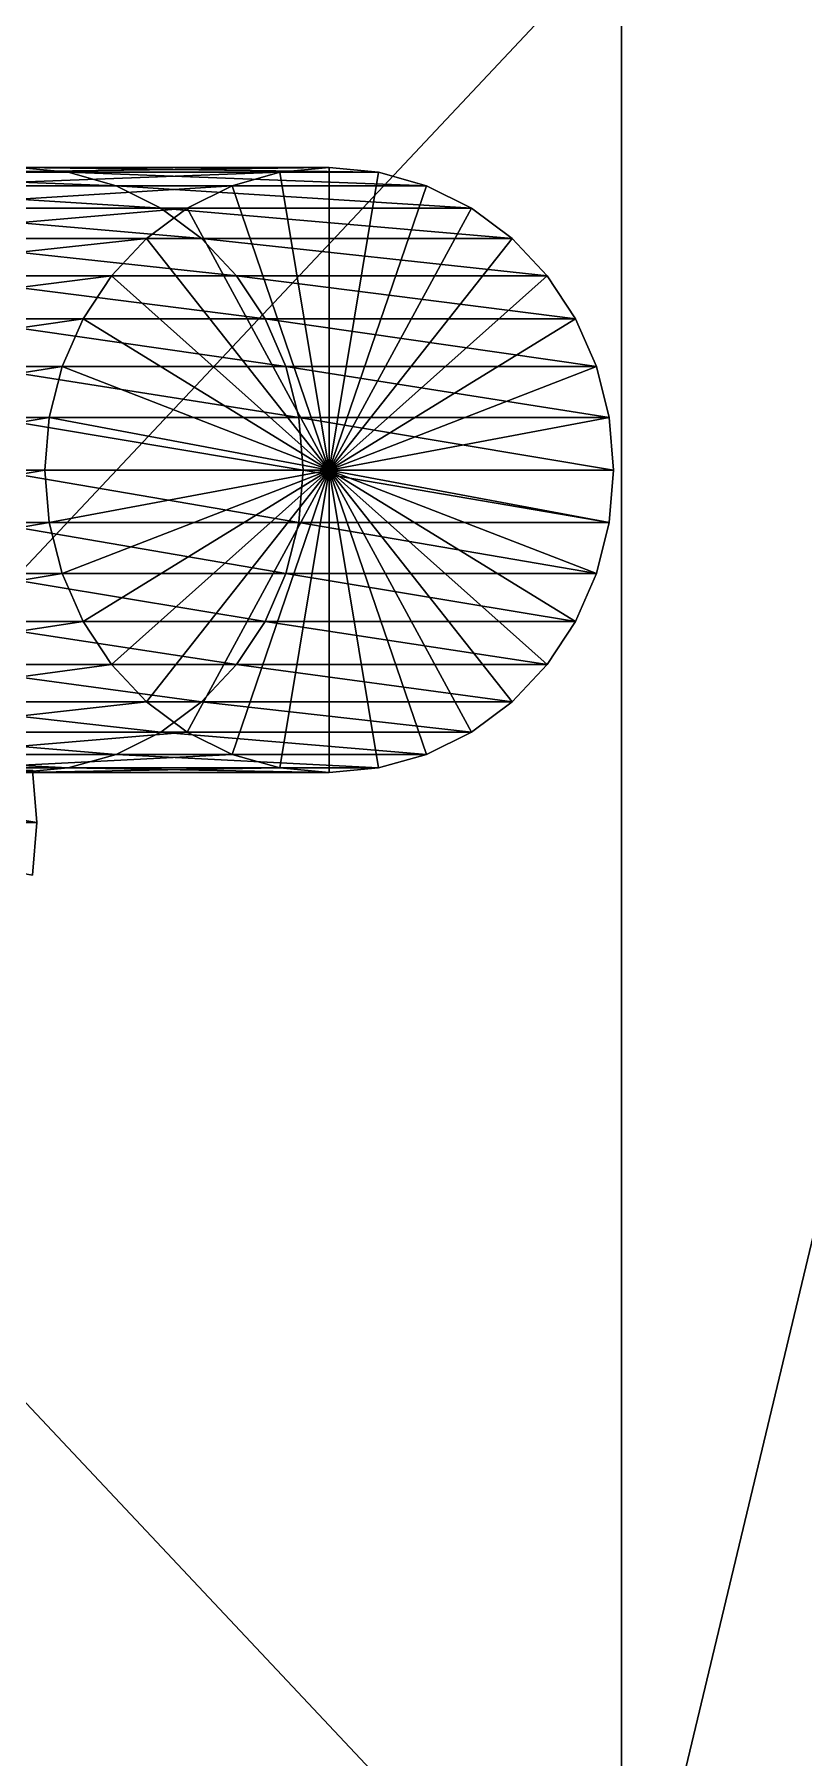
# Model space of a CAD drawing. Header units: metres. Extents: x -2 to 2, y -1.21 to 5.7.
# Drawn here: x -0.66 to -0.278, y 1.123 to 1.978 of the extents above; entities that cross this region are included whole.
import ezdxf

# ---------------------------------------------------------------- set-up
doc = ezdxf.new("R2010")
doc.units = ezdxf.units.M

msp = doc.modelspace()

# ---------------------------------------------------------------- linework, layer by layer
at = {"layer": 'Cube'}
for points in [[(-1.68433, 2.3849, 0.10766), (-0.36877, 0.9849, 0.58649), (-1.68433, 0.9849, 0.10766)], [(-1.68433, 2.3849, 0.10766), (-0.36877, 2.3849, 0.58649), (-0.36877, 0.9849, 0.58649)], [(-1.34915, 0.9849, -0.81324), (-0.03359, 2.3849, -0.33441), (-1.34915, 2.3849, -0.81324)], [(-1.34915, 0.9849, -0.81324), (-0.03359, 0.9849, -0.33441), (-0.03359, 2.3849, -0.33441)], [(-0.36877, 0.9849, 0.58649), (-0.03359, 2.3849, -0.33441), (-0.03359, 0.9849, -0.33441)], [(-0.36877, 0.9849, 0.58649), (-0.36877, 2.3849, 0.58649), (-0.03359, 2.3849, -0.33441)]]:
    msp.add_3dface(points, dxfattribs=at)
at = {"layer": 'Cylinder 10'}
for points in [[(-0.81468, 1.61296, 0.21626), (-0.65863, 1.58691, -0.20582), (-0.81254, 1.58691, 0.21704)], [(-0.81468, 1.61296, 0.21626), (-0.66077, 1.61296, -0.2066), (-0.65863, 1.58691, -0.20582)], [(-0.66077, 1.61296, -0.2066), (-0.79958, 1.58691, -0.25713), (-0.65863, 1.58691, -0.20582)], [(-0.66077, 1.61296, -0.2066), (-0.65863, 1.58691, -0.20582), (-0.65863, 1.58691, -0.20582)], [(-0.66077, 1.61296, -0.2066), (-0.66077, 1.61296, -0.2066), (-0.65863, 1.58691, -0.20582)], [(-0.81254, 1.58691, 0.21704), (-0.65863, 1.58691, -0.20582), (-0.66077, 1.56087, -0.2066)], [(-0.65863, 1.58691, -0.20582), (-0.79958, 1.58691, -0.25713), (-0.66077, 1.56087, -0.2066)], [(-0.65863, 1.58691, -0.20582), (-0.79958, 1.58691, -0.25713), (-0.79958, 1.58691, -0.25713)], [(-0.65863, 1.58691, -0.20582), (-0.66077, 1.56087, -0.2066), (-0.66077, 1.56087, -0.2066)], [(-0.65863, 1.58691, -0.20582), (-0.65863, 1.58691, -0.20582), (-0.66077, 1.56087, -0.2066)]]:
    msp.add_3dface(points, dxfattribs=at)
at = {"layer": 'Cylinder 12'}
for points in [[(-0.8214, 1.91172, 0.6846), (-0.64301, 1.90944, 0.27064), (-0.79692, 1.90944, 0.69351)], [(-0.8214, 1.91172, 0.6846), (-0.66749, 1.91172, 0.26174), (-0.64301, 1.90944, 0.27064)], [(-0.79692, 1.90944, 0.69351), (-0.61928, 1.90268, 0.27928), (-0.77319, 1.90268, 0.70214)], [(-0.79692, 1.90944, 0.69351), (-0.64301, 1.90944, 0.27064), (-0.61928, 1.90268, 0.27928)], [(-0.7157, 1.90268, 0.24419), (-0.53806, 1.90944, -0.17003), (-0.69197, 1.90944, 0.25283)], [(-0.7157, 1.90268, 0.24419), (-0.56179, 1.90268, -0.17867), (-0.53806, 1.90944, -0.17003)], [(-0.69197, 1.90944, 0.25283), (-0.51358, 1.91172, -0.16113), (-0.66749, 1.91172, 0.26174)], [(-0.69197, 1.90944, 0.25283), (-0.53806, 1.90944, -0.17003), (-0.51358, 1.91172, -0.16113)], [(-0.66749, 1.91172, 0.26174), (-0.48911, 1.90944, -0.15222), (-0.64301, 1.90944, 0.27064)], [(-0.66749, 1.91172, 0.26174), (-0.51358, 1.91172, -0.16113), (-0.48911, 1.90944, -0.15222)], [(-0.64301, 1.90944, 0.27064), (-0.46537, 1.90268, -0.14358), (-0.61928, 1.90268, 0.27928)], [(-0.64301, 1.90944, 0.27064), (-0.48911, 1.90944, -0.15222), (-0.46537, 1.90268, -0.14358)], [(-0.56179, 1.90268, -0.17867), (-0.53806, 1.90944, -0.17003), (-0.53806, 1.90944, -0.17003)], [(-0.56179, 1.90268, -0.17867), (-0.56179, 1.90268, -0.17867), (-0.53806, 1.90944, -0.17003)], [(-0.56179, 1.90268, -0.17867), (-0.51358, 1.76172, -0.16113), (-0.53806, 1.90944, -0.17003)], [(-0.53806, 1.90944, -0.17003), (-0.51358, 1.91172, -0.16113), (-0.51358, 1.91172, -0.16113)], [(-0.53806, 1.90944, -0.17003), (-0.53806, 1.90944, -0.17003), (-0.51358, 1.91172, -0.16113)], [(-0.53806, 1.90944, -0.17003), (-0.51358, 1.76172, -0.16113), (-0.51358, 1.91172, -0.16113)], [(-0.53806, 1.90944, -0.17003), (-0.51358, 1.76172, -0.16113), (-0.51358, 1.76172, -0.16113)], [(-0.51358, 1.91172, -0.16113), (-0.48911, 1.90944, -0.15222), (-0.48911, 1.90944, -0.15222)], [(-0.51358, 1.91172, -0.16113), (-0.51358, 1.91172, -0.16113), (-0.48911, 1.90944, -0.15222)], [(-0.51358, 1.91172, -0.16113), (-0.51358, 1.76172, -0.16113), (-0.48911, 1.90944, -0.15222)], [(-0.51358, 1.91172, -0.16113), (-0.51358, 1.76172, -0.16113), (-0.51358, 1.76172, -0.16113)], [(-0.48911, 1.90944, -0.15222), (-0.51358, 1.76172, -0.16113), (-0.46537, 1.90268, -0.14358)], [(-0.48911, 1.90944, -0.15222), (-0.51358, 1.76172, -0.16113), (-0.51358, 1.76172, -0.16113)], [(-0.48911, 1.90944, -0.15222), (-0.46537, 1.90268, -0.14358), (-0.46537, 1.90268, -0.14358)], [(-0.48911, 1.90944, -0.15222), (-0.48911, 1.90944, -0.15222), (-0.46537, 1.90268, -0.14358)], [(-0.77319, 1.90268, 0.70214), (-0.59701, 1.89163, 0.28739), (-0.75092, 1.89163, 0.71025)], [(-0.77319, 1.90268, 0.70214), (-0.61928, 1.90268, 0.27928), (-0.59701, 1.89163, 0.28739)], [(-0.73797, 1.89163, 0.23608), (-0.56179, 1.90268, -0.17867), (-0.7157, 1.90268, 0.24419)], [(-0.73797, 1.89163, 0.23608), (-0.58406, 1.89163, -0.18678), (-0.56179, 1.90268, -0.17867)], [(-0.61928, 1.90268, 0.27928), (-0.4431, 1.89163, -0.13547), (-0.59701, 1.89163, 0.28739)], [(-0.61928, 1.90268, 0.27928), (-0.46537, 1.90268, -0.14358), (-0.4431, 1.89163, -0.13547)], [(-0.58406, 1.89163, -0.18678), (-0.56179, 1.90268, -0.17867), (-0.56179, 1.90268, -0.17867)], [(-0.58406, 1.89163, -0.18678), (-0.58406, 1.89163, -0.18678), (-0.56179, 1.90268, -0.17867)], [(-0.58406, 1.89163, -0.18678), (-0.51358, 1.76172, -0.16113), (-0.56179, 1.90268, -0.17867)], [(-0.56179, 1.90268, -0.17867), (-0.51358, 1.76172, -0.16113), (-0.51358, 1.76172, -0.16113)], [(-0.46537, 1.90268, -0.14358), (-0.51358, 1.76172, -0.16113), (-0.4431, 1.89163, -0.13547)], [(-0.46537, 1.90268, -0.14358), (-0.51358, 1.76172, -0.16113), (-0.51358, 1.76172, -0.16113)], [(-0.46537, 1.90268, -0.14358), (-0.4431, 1.89163, -0.13547), (-0.4431, 1.89163, -0.13547)], [(-0.46537, 1.90268, -0.14358), (-0.46537, 1.90268, -0.14358), (-0.4431, 1.89163, -0.13547)], [(-0.75809, 1.87663, 0.22876), (-0.58406, 1.89163, -0.18678), (-0.73797, 1.89163, 0.23608)], [(-0.75809, 1.87663, 0.22876), (-0.60419, 1.87663, -0.1941), (-0.58406, 1.89163, -0.18678)], [(-0.75092, 1.89163, 0.71025), (-0.57689, 1.87663, 0.29471), (-0.7308, 1.87663, 0.71757)], [(-0.75092, 1.89163, 0.71025), (-0.59701, 1.89163, 0.28739), (-0.57689, 1.87663, 0.29471)], [(-0.60419, 1.87663, -0.1941), (-0.58406, 1.89163, -0.18678), (-0.58406, 1.89163, -0.18678)], [(-0.60419, 1.87663, -0.1941), (-0.60419, 1.87663, -0.1941), (-0.58406, 1.89163, -0.18678)], [(-0.60419, 1.87663, -0.1941), (-0.51358, 1.76172, -0.16113), (-0.58406, 1.89163, -0.18678)], [(-0.59701, 1.89163, 0.28739), (-0.42298, 1.87663, -0.12815), (-0.57689, 1.87663, 0.29471)], [(-0.59701, 1.89163, 0.28739), (-0.4431, 1.89163, -0.13547), (-0.42298, 1.87663, -0.12815)], [(-0.58406, 1.89163, -0.18678), (-0.51358, 1.76172, -0.16113), (-0.51358, 1.76172, -0.16113)], [(-0.4431, 1.89163, -0.13547), (-0.51358, 1.76172, -0.16113), (-0.42298, 1.87663, -0.12815)], [(-0.4431, 1.89163, -0.13547), (-0.51358, 1.76172, -0.16113), (-0.51358, 1.76172, -0.16113)], [(-0.4431, 1.89163, -0.13547), (-0.42298, 1.87663, -0.12815), (-0.42298, 1.87663, -0.12815)], [(-0.4431, 1.89163, -0.13547), (-0.4431, 1.89163, -0.13547), (-0.42298, 1.87663, -0.12815)], [(-0.77547, 1.85814, 0.22244), (-0.60419, 1.87663, -0.1941), (-0.75809, 1.87663, 0.22876)], [(-0.77547, 1.85814, 0.22244), (-0.62156, 1.85814, -0.20043), (-0.60419, 1.87663, -0.1941)], [(-0.7308, 1.87663, 0.71757), (-0.55951, 1.85814, 0.30104), (-0.71342, 1.85814, 0.7239)], [(-0.7308, 1.87663, 0.71757), (-0.57689, 1.87663, 0.29471), (-0.55951, 1.85814, 0.30104)], [(-0.62156, 1.85814, -0.20043), (-0.60419, 1.87663, -0.1941), (-0.60419, 1.87663, -0.1941)], [(-0.62156, 1.85814, -0.20043), (-0.62156, 1.85814, -0.20043), (-0.60419, 1.87663, -0.1941)], [(-0.62156, 1.85814, -0.20043), (-0.51358, 1.76172, -0.16113), (-0.60419, 1.87663, -0.1941)], [(-0.60419, 1.87663, -0.1941), (-0.51358, 1.76172, -0.16113), (-0.51358, 1.76172, -0.16113)], [(-0.57689, 1.87663, 0.29471), (-0.4056, 1.85814, -0.12183), (-0.55951, 1.85814, 0.30104)], [(-0.57689, 1.87663, 0.29471), (-0.42298, 1.87663, -0.12815), (-0.4056, 1.85814, -0.12183)], [(-0.42298, 1.87663, -0.12815), (-0.51358, 1.76172, -0.16113), (-0.4056, 1.85814, -0.12183)], [(-0.42298, 1.87663, -0.12815), (-0.51358, 1.76172, -0.16113), (-0.51358, 1.76172, -0.16113)], [(-0.42298, 1.87663, -0.12815), (-0.4056, 1.85814, -0.12183), (-0.4056, 1.85814, -0.12183)], [(-0.42298, 1.87663, -0.12815), (-0.42298, 1.87663, -0.12815), (-0.4056, 1.85814, -0.12183)], [(-0.78956, 1.83672, 0.21731), (-0.62156, 1.85814, -0.20043), (-0.77547, 1.85814, 0.22244)], [(-0.78956, 1.83672, 0.21731), (-0.63565, 1.83672, -0.20556), (-0.62156, 1.85814, -0.20043)], [(-0.71342, 1.85814, 0.7239), (-0.54542, 1.83672, 0.30617), (-0.69933, 1.83672, 0.72903)], [(-0.71342, 1.85814, 0.7239), (-0.55951, 1.85814, 0.30104), (-0.54542, 1.83672, 0.30617)], [(-0.63565, 1.83672, -0.20556), (-0.62156, 1.85814, -0.20043), (-0.62156, 1.85814, -0.20043)], [(-0.63565, 1.83672, -0.20556), (-0.63565, 1.83672, -0.20556), (-0.62156, 1.85814, -0.20043)], [(-0.63565, 1.83672, -0.20556), (-0.51358, 1.76172, -0.16113), (-0.62156, 1.85814, -0.20043)], [(-0.62156, 1.85814, -0.20043), (-0.51358, 1.76172, -0.16113), (-0.51358, 1.76172, -0.16113)], [(-0.55951, 1.85814, 0.30104), (-0.39151, 1.83672, -0.1167), (-0.54542, 1.83672, 0.30617)], [(-0.55951, 1.85814, 0.30104), (-0.4056, 1.85814, -0.12183), (-0.39151, 1.83672, -0.1167)], [(-0.4056, 1.85814, -0.12183), (-0.51358, 1.76172, -0.16113), (-0.39151, 1.83672, -0.1167)], [(-0.4056, 1.85814, -0.12183), (-0.51358, 1.76172, -0.16113), (-0.51358, 1.76172, -0.16113)], [(-0.4056, 1.85814, -0.12183), (-0.39151, 1.83672, -0.1167), (-0.39151, 1.83672, -0.1167)], [(-0.4056, 1.85814, -0.12183), (-0.4056, 1.85814, -0.12183), (-0.39151, 1.83672, -0.1167)], [(-0.79994, 1.81302, 0.21353), (-0.63565, 1.83672, -0.20556), (-0.78956, 1.83672, 0.21731)], [(-0.79994, 1.81302, 0.21353), (-0.64604, 1.81302, -0.20933), (-0.63565, 1.83672, -0.20556)], [(-0.69933, 1.83672, 0.72903), (-0.53504, 1.81302, 0.30994), (-0.68895, 1.81302, 0.73281)], [(-0.69933, 1.83672, 0.72903), (-0.54542, 1.83672, 0.30617), (-0.53504, 1.81302, 0.30994)], [(-0.64604, 1.81302, -0.20933), (-0.63565, 1.83672, -0.20556), (-0.63565, 1.83672, -0.20556)], [(-0.64604, 1.81302, -0.20933), (-0.64604, 1.81302, -0.20933), (-0.63565, 1.83672, -0.20556)], [(-0.64604, 1.81302, -0.20933), (-0.51358, 1.76172, -0.16113), (-0.63565, 1.83672, -0.20556)], [(-0.63565, 1.83672, -0.20556), (-0.51358, 1.76172, -0.16113), (-0.51358, 1.76172, -0.16113)], [(-0.54542, 1.83672, 0.30617), (-0.38113, 1.81302, -0.11292), (-0.53504, 1.81302, 0.30994)], [(-0.54542, 1.83672, 0.30617), (-0.39151, 1.83672, -0.1167), (-0.38113, 1.81302, -0.11292)], [(-0.39151, 1.83672, -0.1167), (-0.51358, 1.76172, -0.16113), (-0.38113, 1.81302, -0.11292)], [(-0.39151, 1.83672, -0.1167), (-0.51358, 1.76172, -0.16113), (-0.51358, 1.76172, -0.16113)], [(-0.39151, 1.83672, -0.1167), (-0.38113, 1.81302, -0.11292), (-0.38113, 1.81302, -0.11292)], [(-0.39151, 1.83672, -0.1167), (-0.39151, 1.83672, -0.1167), (-0.38113, 1.81302, -0.11292)], [(-0.8063, 1.78777, 0.21121), (-0.64604, 1.81302, -0.20933), (-0.79994, 1.81302, 0.21353)], [(-0.8063, 1.78777, 0.21121), (-0.65239, 1.78777, -0.21165), (-0.64604, 1.81302, -0.20933)], [(-0.68895, 1.81302, 0.73281), (-0.52868, 1.78777, 0.31226), (-0.68259, 1.78777, 0.73512)], [(-0.68895, 1.81302, 0.73281), (-0.53504, 1.81302, 0.30994), (-0.52868, 1.78777, 0.31226)], [(-0.65239, 1.78777, -0.21165), (-0.64604, 1.81302, -0.20933), (-0.64604, 1.81302, -0.20933)], [(-0.65239, 1.78777, -0.21165), (-0.65239, 1.78777, -0.21165), (-0.64604, 1.81302, -0.20933)], [(-0.65239, 1.78777, -0.21165), (-0.51358, 1.76172, -0.16113), (-0.64604, 1.81302, -0.20933)], [(-0.64604, 1.81302, -0.20933), (-0.51358, 1.76172, -0.16113), (-0.51358, 1.76172, -0.16113)], [(-0.53504, 1.81302, 0.30994), (-0.37477, 1.78777, -0.1106), (-0.52868, 1.78777, 0.31226)], [(-0.53504, 1.81302, 0.30994), (-0.38113, 1.81302, -0.11292), (-0.37477, 1.78777, -0.1106)], [(-0.38113, 1.81302, -0.11292), (-0.51358, 1.76172, -0.16113), (-0.37477, 1.78777, -0.1106)], [(-0.38113, 1.81302, -0.11292), (-0.51358, 1.76172, -0.16113), (-0.51358, 1.76172, -0.16113)], [(-0.38113, 1.81302, -0.11292), (-0.37477, 1.78777, -0.1106), (-0.37477, 1.78777, -0.1106)], [(-0.38113, 1.81302, -0.11292), (-0.38113, 1.81302, -0.11292), (-0.37477, 1.78777, -0.1106)], [(-0.80844, 1.76172, 0.21043), (-0.65239, 1.78777, -0.21165), (-0.8063, 1.78777, 0.21121)], [(-0.80844, 1.76172, 0.21043), (-0.65454, 1.76172, -0.21243), (-0.65239, 1.78777, -0.21165)], [(-0.68259, 1.78777, 0.73512), (-0.52654, 1.76172, 0.31304), (-0.68045, 1.76172, 0.7359)], [(-0.68259, 1.78777, 0.73512), (-0.52868, 1.78777, 0.31226), (-0.52654, 1.76172, 0.31304)], [(-0.65454, 1.76172, -0.21243), (-0.65239, 1.78777, -0.21165), (-0.65239, 1.78777, -0.21165)], [(-0.65454, 1.76172, -0.21243), (-0.65454, 1.76172, -0.21243), (-0.65239, 1.78777, -0.21165)], [(-0.65454, 1.76172, -0.21243), (-0.51358, 1.76172, -0.16113), (-0.65239, 1.78777, -0.21165)], [(-0.65239, 1.78777, -0.21165), (-0.51358, 1.76172, -0.16113), (-0.51358, 1.76172, -0.16113)], [(-0.52868, 1.78777, 0.31226), (-0.37263, 1.76172, -0.10982), (-0.52654, 1.76172, 0.31304)], [(-0.52868, 1.78777, 0.31226), (-0.37477, 1.78777, -0.1106), (-0.37263, 1.76172, -0.10982)], [(-0.37477, 1.78777, -0.1106), (-0.51358, 1.76172, -0.16113), (-0.37263, 1.76172, -0.10982)], [(-0.37477, 1.78777, -0.1106), (-0.51358, 1.76172, -0.16113), (-0.51358, 1.76172, -0.16113)], [(-0.37477, 1.78777, -0.1106), (-0.37263, 1.76172, -0.10982), (-0.37263, 1.76172, -0.10982)], [(-0.37477, 1.78777, -0.1106), (-0.37477, 1.78777, -0.1106), (-0.37263, 1.76172, -0.10982)], [(-0.8063, 1.73567, 0.21121), (-0.65454, 1.76172, -0.21243), (-0.80844, 1.76172, 0.21043)], [(-0.8063, 1.73567, 0.21121), (-0.65239, 1.73567, -0.21165), (-0.65454, 1.76172, -0.21243)], [(-0.68045, 1.76172, 0.7359), (-0.52868, 1.73567, 0.31226), (-0.68259, 1.73567, 0.73512)], [(-0.68045, 1.76172, 0.7359), (-0.52654, 1.76172, 0.31304), (-0.52868, 1.73567, 0.31226)], [(-0.65454, 1.76172, -0.21243), (-0.51358, 1.76172, -0.16113), (-0.51358, 1.76172, -0.16113)], [(-0.65239, 1.73567, -0.21165), (-0.65454, 1.76172, -0.21243), (-0.65454, 1.76172, -0.21243)], [(-0.65239, 1.73567, -0.21165), (-0.65239, 1.73567, -0.21165), (-0.65454, 1.76172, -0.21243)], [(-0.65239, 1.73567, -0.21165), (-0.51358, 1.76172, -0.16113), (-0.65454, 1.76172, -0.21243)], [(-0.65239, 1.73567, -0.21165), (-0.51358, 1.76172, -0.16113), (-0.51358, 1.76172, -0.16113)], [(-0.64604, 1.71042, -0.20933), (-0.51358, 1.76172, -0.16113), (-0.65239, 1.73567, -0.21165)], [(-0.64604, 1.71042, -0.20933), (-0.51358, 1.76172, -0.16113), (-0.51358, 1.76172, -0.16113)], [(-0.63565, 1.68672, -0.20556), (-0.51358, 1.76172, -0.16113), (-0.64604, 1.71042, -0.20933)], [(-0.63565, 1.68672, -0.20556), (-0.51358, 1.76172, -0.16113), (-0.51358, 1.76172, -0.16113)], [(-0.62156, 1.6653, -0.20043), (-0.51358, 1.76172, -0.16113), (-0.63565, 1.68672, -0.20556)], [(-0.62156, 1.6653, -0.20043), (-0.51358, 1.76172, -0.16113), (-0.51358, 1.76172, -0.16113)], [(-0.60419, 1.64681, -0.1941), (-0.51358, 1.76172, -0.16113), (-0.62156, 1.6653, -0.20043)], [(-0.60419, 1.64681, -0.1941), (-0.51358, 1.76172, -0.16113), (-0.51358, 1.76172, -0.16113)], [(-0.58406, 1.63182, -0.18678), (-0.51358, 1.76172, -0.16113), (-0.60419, 1.64681, -0.1941)], [(-0.58406, 1.63182, -0.18678), (-0.51358, 1.76172, -0.16113), (-0.51358, 1.76172, -0.16113)], [(-0.56179, 1.62077, -0.17867), (-0.51358, 1.76172, -0.16113), (-0.58406, 1.63182, -0.18678)], [(-0.56179, 1.62077, -0.17867), (-0.51358, 1.76172, -0.16113), (-0.51358, 1.76172, -0.16113)], [(-0.53806, 1.614, -0.17003), (-0.51358, 1.76172, -0.16113), (-0.56179, 1.62077, -0.17867)], [(-0.53806, 1.614, -0.17003), (-0.51358, 1.76172, -0.16113), (-0.51358, 1.76172, -0.16113)], [(-0.51358, 1.61172, -0.16113), (-0.51358, 1.76172, -0.16113), (-0.53806, 1.614, -0.17003)], [(-0.52654, 1.76172, 0.31304), (-0.37477, 1.73567, -0.1106), (-0.52868, 1.73567, 0.31226)], [(-0.52654, 1.76172, 0.31304), (-0.37263, 1.76172, -0.10982), (-0.37477, 1.73567, -0.1106)], [(-0.51358, 1.61172, -0.16113), (-0.51358, 1.76172, -0.16113), (-0.51358, 1.76172, -0.16113)], [(-0.48911, 1.614, -0.15222), (-0.51358, 1.76172, -0.16113), (-0.51358, 1.61172, -0.16113)], [(-0.48911, 1.614, -0.15222), (-0.51358, 1.76172, -0.16113), (-0.51358, 1.76172, -0.16113)], [(-0.46537, 1.62077, -0.14358), (-0.51358, 1.76172, -0.16113), (-0.48911, 1.614, -0.15222)], [(-0.46537, 1.62077, -0.14358), (-0.51358, 1.76172, -0.16113), (-0.51358, 1.76172, -0.16113)], [(-0.4431, 1.63182, -0.13547), (-0.51358, 1.76172, -0.16113), (-0.46537, 1.62077, -0.14358)], [(-0.4431, 1.63182, -0.13547), (-0.51358, 1.76172, -0.16113), (-0.51358, 1.76172, -0.16113)], [(-0.42298, 1.64681, -0.12815), (-0.51358, 1.76172, -0.16113), (-0.4431, 1.63182, -0.13547)], [(-0.42298, 1.64681, -0.12815), (-0.51358, 1.76172, -0.16113), (-0.51358, 1.76172, -0.16113)], [(-0.4056, 1.6653, -0.12183), (-0.51358, 1.76172, -0.16113), (-0.42298, 1.64681, -0.12815)], [(-0.4056, 1.6653, -0.12183), (-0.51358, 1.76172, -0.16113), (-0.51358, 1.76172, -0.16113)], [(-0.39151, 1.68672, -0.1167), (-0.51358, 1.76172, -0.16113), (-0.4056, 1.6653, -0.12183)], [(-0.39151, 1.68672, -0.1167), (-0.51358, 1.76172, -0.16113), (-0.51358, 1.76172, -0.16113)], [(-0.38113, 1.71042, -0.11292), (-0.51358, 1.76172, -0.16113), (-0.39151, 1.68672, -0.1167)], [(-0.38113, 1.71042, -0.11292), (-0.51358, 1.76172, -0.16113), (-0.51358, 1.76172, -0.16113)], [(-0.37477, 1.73567, -0.1106), (-0.51358, 1.76172, -0.16113), (-0.38113, 1.71042, -0.11292)], [(-0.37477, 1.73567, -0.1106), (-0.51358, 1.76172, -0.16113), (-0.51358, 1.76172, -0.16113)], [(-0.37263, 1.76172, -0.10982), (-0.51358, 1.76172, -0.16113), (-0.37477, 1.73567, -0.1106)], [(-0.37263, 1.76172, -0.10982), (-0.51358, 1.76172, -0.16113), (-0.51358, 1.76172, -0.16113)], [(-0.37263, 1.76172, -0.10982), (-0.37477, 1.73567, -0.1106), (-0.37477, 1.73567, -0.1106)], [(-0.37263, 1.76172, -0.10982), (-0.37263, 1.76172, -0.10982), (-0.37477, 1.73567, -0.1106)], [(-0.79994, 1.71042, 0.21353), (-0.65239, 1.73567, -0.21165), (-0.8063, 1.73567, 0.21121)], [(-0.79994, 1.71042, 0.21353), (-0.64604, 1.71042, -0.20933), (-0.65239, 1.73567, -0.21165)], [(-0.68259, 1.73567, 0.73512), (-0.53504, 1.71042, 0.30994), (-0.68895, 1.71042, 0.73281)], [(-0.68259, 1.73567, 0.73512), (-0.52868, 1.73567, 0.31226), (-0.53504, 1.71042, 0.30994)], [(-0.64604, 1.71042, -0.20933), (-0.65239, 1.73567, -0.21165), (-0.65239, 1.73567, -0.21165)], [(-0.64604, 1.71042, -0.20933), (-0.64604, 1.71042, -0.20933), (-0.65239, 1.73567, -0.21165)], [(-0.52868, 1.73567, 0.31226), (-0.38113, 1.71042, -0.11292), (-0.53504, 1.71042, 0.30994)], [(-0.52868, 1.73567, 0.31226), (-0.37477, 1.73567, -0.1106), (-0.38113, 1.71042, -0.11292)], [(-0.37477, 1.73567, -0.1106), (-0.38113, 1.71042, -0.11292), (-0.38113, 1.71042, -0.11292)], [(-0.37477, 1.73567, -0.1106), (-0.37477, 1.73567, -0.1106), (-0.38113, 1.71042, -0.11292)], [(-0.78956, 1.68672, 0.21731), (-0.64604, 1.71042, -0.20933), (-0.79994, 1.71042, 0.21353)], [(-0.78956, 1.68672, 0.21731), (-0.63565, 1.68672, -0.20556), (-0.64604, 1.71042, -0.20933)], [(-0.68895, 1.71042, 0.73281), (-0.54542, 1.68672, 0.30617), (-0.69933, 1.68672, 0.72903)], [(-0.68895, 1.71042, 0.73281), (-0.53504, 1.71042, 0.30994), (-0.54542, 1.68672, 0.30617)], [(-0.63565, 1.68672, -0.20556), (-0.64604, 1.71042, -0.20933), (-0.64604, 1.71042, -0.20933)], [(-0.63565, 1.68672, -0.20556), (-0.63565, 1.68672, -0.20556), (-0.64604, 1.71042, -0.20933)], [(-0.53504, 1.71042, 0.30994), (-0.39151, 1.68672, -0.1167), (-0.54542, 1.68672, 0.30617)], [(-0.53504, 1.71042, 0.30994), (-0.38113, 1.71042, -0.11292), (-0.39151, 1.68672, -0.1167)], [(-0.38113, 1.71042, -0.11292), (-0.39151, 1.68672, -0.1167), (-0.39151, 1.68672, -0.1167)], [(-0.38113, 1.71042, -0.11292), (-0.38113, 1.71042, -0.11292), (-0.39151, 1.68672, -0.1167)], [(-0.77547, 1.6653, 0.22244), (-0.63565, 1.68672, -0.20556), (-0.78956, 1.68672, 0.21731)], [(-0.77547, 1.6653, 0.22244), (-0.62156, 1.6653, -0.20043), (-0.63565, 1.68672, -0.20556)], [(-0.69933, 1.68672, 0.72903), (-0.55951, 1.6653, 0.30104), (-0.71342, 1.6653, 0.7239)], [(-0.69933, 1.68672, 0.72903), (-0.54542, 1.68672, 0.30617), (-0.55951, 1.6653, 0.30104)], [(-0.62156, 1.6653, -0.20043), (-0.63565, 1.68672, -0.20556), (-0.63565, 1.68672, -0.20556)], [(-0.62156, 1.6653, -0.20043), (-0.62156, 1.6653, -0.20043), (-0.63565, 1.68672, -0.20556)], [(-0.54542, 1.68672, 0.30617), (-0.4056, 1.6653, -0.12183), (-0.55951, 1.6653, 0.30104)], [(-0.54542, 1.68672, 0.30617), (-0.39151, 1.68672, -0.1167), (-0.4056, 1.6653, -0.12183)], [(-0.39151, 1.68672, -0.1167), (-0.4056, 1.6653, -0.12183), (-0.4056, 1.6653, -0.12183)], [(-0.39151, 1.68672, -0.1167), (-0.39151, 1.68672, -0.1167), (-0.4056, 1.6653, -0.12183)], [(-0.75809, 1.64681, 0.22876), (-0.62156, 1.6653, -0.20043), (-0.77547, 1.6653, 0.22244)], [(-0.75809, 1.64681, 0.22876), (-0.60419, 1.64681, -0.1941), (-0.62156, 1.6653, -0.20043)], [(-0.71342, 1.6653, 0.7239), (-0.57689, 1.64681, 0.29471), (-0.7308, 1.64681, 0.71757)], [(-0.71342, 1.6653, 0.7239), (-0.55951, 1.6653, 0.30104), (-0.57689, 1.64681, 0.29471)], [(-0.60419, 1.64681, -0.1941), (-0.62156, 1.6653, -0.20043), (-0.62156, 1.6653, -0.20043)], [(-0.60419, 1.64681, -0.1941), (-0.60419, 1.64681, -0.1941), (-0.62156, 1.6653, -0.20043)], [(-0.55951, 1.6653, 0.30104), (-0.42298, 1.64681, -0.12815), (-0.57689, 1.64681, 0.29471)], [(-0.55951, 1.6653, 0.30104), (-0.4056, 1.6653, -0.12183), (-0.42298, 1.64681, -0.12815)], [(-0.4056, 1.6653, -0.12183), (-0.42298, 1.64681, -0.12815), (-0.42298, 1.64681, -0.12815)], [(-0.4056, 1.6653, -0.12183), (-0.4056, 1.6653, -0.12183), (-0.42298, 1.64681, -0.12815)], [(-0.73797, 1.63182, 0.23608), (-0.60419, 1.64681, -0.1941), (-0.75809, 1.64681, 0.22876)], [(-0.7308, 1.64681, 0.71757), (-0.59701, 1.63182, 0.28739), (-0.75092, 1.63182, 0.71025)], [(-0.73797, 1.63182, 0.23608), (-0.58406, 1.63182, -0.18678), (-0.60419, 1.64681, -0.1941)], [(-0.7308, 1.64681, 0.71757), (-0.57689, 1.64681, 0.29471), (-0.59701, 1.63182, 0.28739)], [(-0.58406, 1.63182, -0.18678), (-0.60419, 1.64681, -0.1941), (-0.60419, 1.64681, -0.1941)], [(-0.58406, 1.63182, -0.18678), (-0.58406, 1.63182, -0.18678), (-0.60419, 1.64681, -0.1941)], [(-0.57689, 1.64681, 0.29471), (-0.4431, 1.63182, -0.13547), (-0.59701, 1.63182, 0.28739)], [(-0.57689, 1.64681, 0.29471), (-0.42298, 1.64681, -0.12815), (-0.4431, 1.63182, -0.13547)], [(-0.42298, 1.64681, -0.12815), (-0.4431, 1.63182, -0.13547), (-0.4431, 1.63182, -0.13547)], [(-0.42298, 1.64681, -0.12815), (-0.42298, 1.64681, -0.12815), (-0.4431, 1.63182, -0.13547)], [(-0.75092, 1.63182, 0.71025), (-0.61928, 1.62077, 0.27928), (-0.77319, 1.62077, 0.70214)], [(-0.75092, 1.63182, 0.71025), (-0.59701, 1.63182, 0.28739), (-0.61928, 1.62077, 0.27928)], [(-0.7157, 1.62077, 0.24419), (-0.58406, 1.63182, -0.18678), (-0.73797, 1.63182, 0.23608)], [(-0.7157, 1.62077, 0.24419), (-0.56179, 1.62077, -0.17867), (-0.58406, 1.63182, -0.18678)], [(-0.59701, 1.63182, 0.28739), (-0.46537, 1.62077, -0.14358), (-0.61928, 1.62077, 0.27928)], [(-0.59701, 1.63182, 0.28739), (-0.4431, 1.63182, -0.13547), (-0.46537, 1.62077, -0.14358)], [(-0.56179, 1.62077, -0.17867), (-0.58406, 1.63182, -0.18678), (-0.58406, 1.63182, -0.18678)], [(-0.56179, 1.62077, -0.17867), (-0.56179, 1.62077, -0.17867), (-0.58406, 1.63182, -0.18678)], [(-0.4431, 1.63182, -0.13547), (-0.46537, 1.62077, -0.14358), (-0.46537, 1.62077, -0.14358)], [(-0.4431, 1.63182, -0.13547), (-0.4431, 1.63182, -0.13547), (-0.46537, 1.62077, -0.14358)], [(-0.77319, 1.62077, 0.70214), (-0.64301, 1.614, 0.27064), (-0.79692, 1.614, 0.69351)], [(-0.77319, 1.62077, 0.70214), (-0.61928, 1.62077, 0.27928), (-0.64301, 1.614, 0.27064)], [(-0.69197, 1.614, 0.25283), (-0.56179, 1.62077, -0.17867), (-0.7157, 1.62077, 0.24419)], [(-0.69197, 1.614, 0.25283), (-0.53806, 1.614, -0.17003), (-0.56179, 1.62077, -0.17867)], [(-0.61928, 1.62077, 0.27928), (-0.48911, 1.614, -0.15222), (-0.64301, 1.614, 0.27064)], [(-0.61928, 1.62077, 0.27928), (-0.46537, 1.62077, -0.14358), (-0.48911, 1.614, -0.15222)], [(-0.53806, 1.614, -0.17003), (-0.56179, 1.62077, -0.17867), (-0.56179, 1.62077, -0.17867)], [(-0.53806, 1.614, -0.17003), (-0.53806, 1.614, -0.17003), (-0.56179, 1.62077, -0.17867)], [(-0.46537, 1.62077, -0.14358), (-0.48911, 1.614, -0.15222), (-0.48911, 1.614, -0.15222)], [(-0.46537, 1.62077, -0.14358), (-0.46537, 1.62077, -0.14358), (-0.48911, 1.614, -0.15222)], [(-0.79692, 1.614, 0.69351), (-0.64301, 1.614, 0.27064), (-0.66749, 1.61172, 0.26174)], [(-0.66749, 1.61172, 0.26174), (-0.53806, 1.614, -0.17003), (-0.69197, 1.614, 0.25283)], [(-0.66749, 1.61172, 0.26174), (-0.51358, 1.61172, -0.16113), (-0.53806, 1.614, -0.17003)], [(-0.64301, 1.614, 0.27064), (-0.51358, 1.61172, -0.16113), (-0.66749, 1.61172, 0.26174)], [(-0.64301, 1.614, 0.27064), (-0.48911, 1.614, -0.15222), (-0.51358, 1.61172, -0.16113)], [(-0.51358, 1.61172, -0.16113), (-0.53806, 1.614, -0.17003), (-0.53806, 1.614, -0.17003)], [(-0.51358, 1.61172, -0.16113), (-0.51358, 1.61172, -0.16113), (-0.53806, 1.614, -0.17003)], [(-0.48911, 1.614, -0.15222), (-0.51358, 1.61172, -0.16113), (-0.51358, 1.61172, -0.16113)], [(-0.48911, 1.614, -0.15222), (-0.48911, 1.614, -0.15222), (-0.51358, 1.61172, -0.16113)]]:
    msp.add_3dface(points, dxfattribs=at)

doc.saveas('drawing.dxf')
